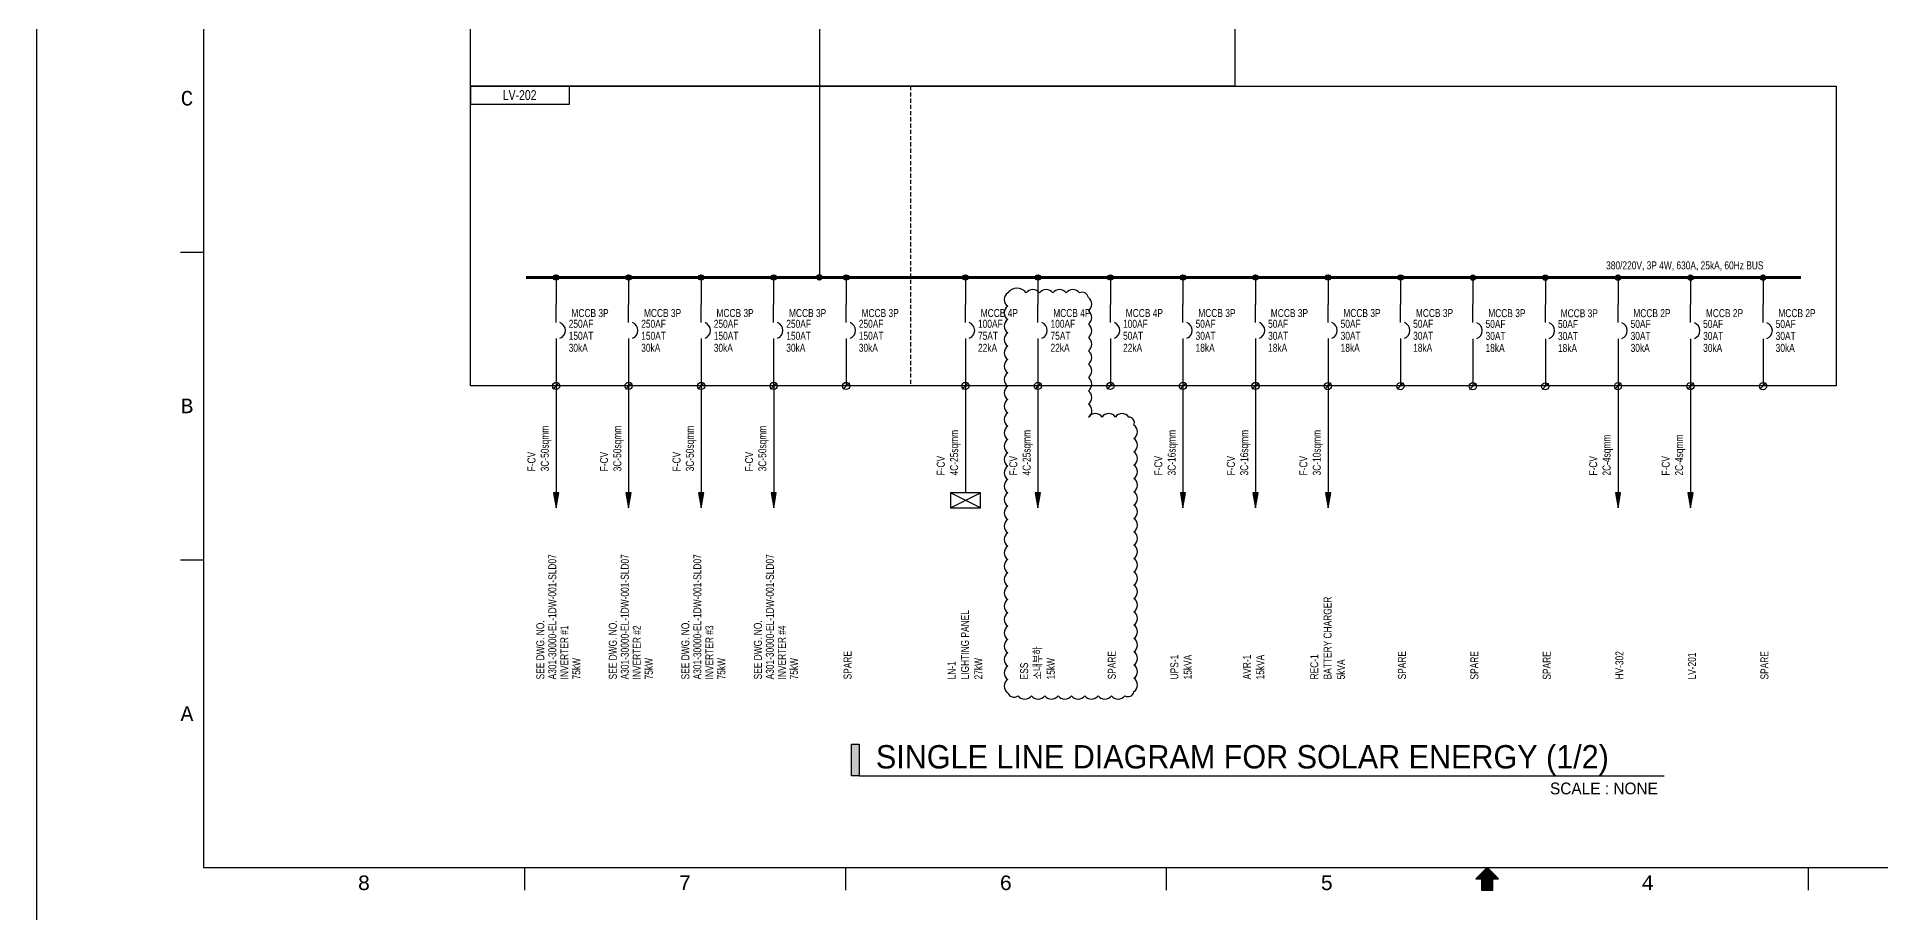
# Model space of a CAD drawing. Header units: feet. Extents: x 1 to 168002, y -59383 to 29717.
# Drawn here: x 42001 to 69643, y -29356 to -16220 of the extents above; entities that cross this region are included whole.
import ezdxf
from ezdxf.enums import TextEntityAlignment as Align
from ezdxf.lldxf.tags import DXFTag

# ---------------------------------------------------------------- set-up
doc = ezdxf.new("R2010")
doc.units = ezdxf.units.FT
doc.header["$LTSCALE"] = 50
doc.header["$MEASUREMENT"] = 0
doc.linetypes.add('CONTINU', pattern=[0])
doc.linetypes.add('HIDDEN2', pattern=[0.1875, 0.125, -0.0625])
doc.layers.get('0').update_dxf_attribs({"linetype": 'CONTINUOUS'})
for name, color, linetype in [('111$0$E-TEXT3', 4, 'CONTINUOUS'), ('BASE', 7, 'CONTINUOUS'), ('E-BUS', 6, 'CONTINUOUS'), ('E-PNL', 1, 'CEN50'), ('E-Pow', 4, 'CONTINUOUS'), ('E-SYM0', 3, 'CONTINUOUS'), ('E-SYM2', 3, 'CONTINUOUS'), ('E-Text-1', 2, 'CONTINUOUS'), ('E-Text-2', 4, 'CONTINUOUS'), ('REVISION-1', 1, 'CONTINUOUS')]:
    doc.layers.add(name, color=color, linetype=linetype)
doc.layers.add('Border', color=7, linetype='CONTINUOUS', lineweight=0)
doc.styles.add('TB-1$0$MONOTXT', font='monotxt_.ttf')
doc.styles.add('돋움', font='')
doc.styles.get('돋움').set_extended_font_data('Dotum')
tags = doc.linetypes.add('CEN50', pattern=[56, 50, -2, 2, -2]).pattern_tags.tags
tags[10:11] = [DXFTag(74, 4), DXFTag(75, 0), DXFTag(340, '0'), DXFTag(46, 1.0), DXFTag(50, 0.0), DXFTag(44, 0.0), DXFTag(45, 0.0)]
tags[8:9] = [DXFTag(74, 4), DXFTag(75, 0), DXFTag(340, '0'), DXFTag(46, 1.0), DXFTag(50, 0.0), DXFTag(44, 0.0), DXFTag(45, 0.0)]
tags[6:7] = [DXFTag(74, 4), DXFTag(75, 0), DXFTag(340, '0'), DXFTag(46, 1.0), DXFTag(50, 0.0), DXFTag(44, 0.0), DXFTag(45, 0.0)]
tags[4:5] = [DXFTag(74, 4), DXFTag(75, 0), DXFTag(340, '0'), DXFTag(46, 1.0), DXFTag(50, 0.0), DXFTag(44, 0.0), DXFTag(45, 0.0)]

# ---------------------------------------------------------------- blocks, each defined once
blk = doc.blocks.new('FORMAT')
at = {"layer": 'Border', "color": 0, "linetype": 'Continuous', "lineweight": 25}
for p, q in [((2500, 28700), (2500, 1000)), ((2156, 10233), (2500, 10233)), ((2156, 5617), (2500, 5617)), ((2500, 1000), (41000, 1000)), ((7312, 1000), (7312, 659)), ((12125, 1000), (12125, 659)), ((16937, 1000), (16937, 659)), ((21750, 1000), (21580, 830)), ((21580, 830), (21665, 830)), ((21584, 835), (21584, 830)), ((21594, 844), (21594, 830)), ((21604, 854), (21604, 830)), ((21614, 864), (21614, 830)), ((21623, 873), (21623, 830)), ((21633, 883), (21633, 830)), ((21643, 893), (21643, 830)), ((21652, 903), (21652, 830)), ((21662, 912), (21662, 830)), ((21665, 830), (21665, 659)), ((21672, 922), (21672, 659)), ((21682, 932), (21682, 659)), ((21691, 942), (21691, 659)), ((21701, 951), (21701, 659)), ((21711, 961), (21711, 659)), ((21720, 971), (21720, 659)), ((21730, 980), (21730, 659)), ((21740, 990), (21740, 659)), ((21920, 830), (21750, 1000)), ((21750, 1000), (21750, 659)), ((21759, 990), (21759, 659)), ((21769, 981), (21769, 659)), ((21779, 971), (21779, 659)), ((21789, 961), (21789, 659)), ((21798, 952), (21798, 659)), ((21808, 942), (21808, 659)), ((21818, 932), (21818, 659)), ((21827, 922), (21827, 659)), ((21835, 659), (21835, 830)), ((21835, 830), (21920, 830)), ((21837, 913), (21837, 830)), ((21847, 903), (21847, 830)), ((21857, 893), (21857, 830)), ((21866, 883), (21866, 830)), ((21876, 874), (21876, 830)), ((21886, 864), (21886, 830)), ((21895, 854), (21895, 830)), ((21905, 845), (21905, 830)), ((21915, 835), (21915, 830)), ((26562, 1000), (26562, 659)), ((21665, 659), (21835, 659))]:
    blk.add_line(p, q, dxfattribs=at)
blk.add_lwpolyline([(0, 0), (0, 29700), (42000, 29700), (42000, 0)], close=True, dxfattribs=at)
at = {"layer": 'Border', "color": 0, "linetype": 'Continuous', "lineweight": 25, "style": 'TB-1$0$MONOTXT'}
for s, p in [('C', (2156, 12542)), ('B', (2156, 7925)), ('A', (2156, 3308))]:
    blk.add_text(s, height=220, dxfattribs=at).set_placement(p, align=Align.MIDDLE_LEFT)
for s, p in [('8', (4905, 878)), ('7', (9718, 878)), ('6', (14530, 878)), ('5', (19343, 878)), ('4', (24155, 878))]:
    blk.add_text(s, height=219, dxfattribs=at).set_placement(p, align=Align.TOP_CENTER)
blk = doc.blocks.new('TITLE')
at = {"xscale": 0.01, "yscale": 0.01, "zscale": 0.01}
blk.add_blockref('FORMAT', (0, 0), dxfattribs=at)
blk = doc.blocks.new('A$C1F1908AF')
at = {"layer": 'E-Pow'}
h = blk.add_hatch(color=7, dxfattribs=at)
h.dxf.hatch_style = 1
h.paths.add_polyline_path([(500, 88), (0, 0), (500, -88)])
at = {"layer": 'E-Pow', "color": 7}
blk.add_lwpolyline([(500, 88), (0, 0), (500, -88)], close=True, dxfattribs=at)
blk = doc.blocks.new('A$C0AA126A4')
at = {"layer": 'E-SYM2'}
for p, q in [((5, -5), (-5, 0)), ((-5, -5), (5, 0))]:
    blk.add_line(p, q, dxfattribs=at)
blk.add_lwpolyline([(5, 0), (-5, 0), (-5, -5), (5, -5)], close=True, dxfattribs=at)
blk = doc.blocks.new('A$C004C2F88')
at = {"layer": 'E-SYM0'}
h = blk.add_hatch(dxfattribs=at)
h.set_pattern_fill('ANSI31', scale=0.1)
h.set_pattern_definition([(45, (-150.85967, -255), (-0.2245064, 0.2245064), [])])
edge = h.paths.add_edge_path()
edge.add_arc((0, 0), 0.9, 0, 360)
blk.add_circle((0, 0), 0.9, dxfattribs=at)

msp = doc.modelspace()

# ---------------------------------------------------------------- hatches: boundary and pattern name
at = {"layer": '111$0$E-TEXT3'}
msp.add_hatch(color=7, dxfattribs=at).paths.add_polyline_path([(54216.9, -26835.1), (54333.6, -26835.1), (54333.6, -27310.8), (54216.9, -27310.8)])

# ---------------------------------------------------------------- linework, layer by layer
at = {"color": 1}
msp.add_line((54333.6, -27310.8, 0.1), (66403.6, -27310.8, 0.1), dxfattribs=at)
at = {"layer": '111$0$E-TEXT3', "color": 7, "elevation": 0.1}
msp.add_lwpolyline([(54216.9, -26835.1), (54333.6, -26835.1), (54333.6, -27310.8), (54216.9, -27310.8)], close=True, dxfattribs=at)
at = {"layer": 'BASE', "color": 1, "linetype": 'HIDDEN2', "ltscale": 10}
msp.add_line((55104.2, -16959.3, 0.1), (55104.2, -21459.3, 0.1), dxfattribs=at)
at = {"layer": 'E-BUS', "const_width": 45, "elevation": 0.1}
msp.add_lwpolyline([(49337.1, -19829.9), (68456.3, -19829.9)], dxfattribs=at)
at = {"layer": 'E-PNL'}
for p, q in [((49739.9, -21507, 0.1), (49835.3, -21411.6, 0.1)), ((50827.4, -21507, 0.1), (50922.9, -21411.6, 0.1)), ((51915, -21507, 0.1), (52010.5, -21411.6, 0.1)), ((53002.6, -21507, 0.1), (53098, -21411.6, 0.1)), ((54090.2, -21507, 0.1), (54185.6, -21411.6, 0.1)), ((55877.7, -21507, 0.1), (55973.2, -21411.6, 0.1)), ((56965.3, -21507, 0.1), (57060.8, -21411.6, 0.1)), ((58052.9, -21507, 0.1), (58148.3, -21411.6, 0.1)), ((59140.5, -21507, 0.1), (59235.9, -21411.6, 0.1)), ((60228, -21507, 0.1), (60323.5, -21411.6, 0.1)), ((61313.8, -21508.9, 0.1), (61409.2, -21413.4, 0.1)), ((62401.3, -21508.9, 0.1), (62496.8, -21413.4, 0.1)), ((63487.1, -21510.7, 0.1), (63582.5, -21415.3, 0.1)), ((64572.8, -21512.6, 0.1), (64668.3, -21417.1, 0.1)), ((65664.2, -21508.7, 0.1), (65759.7, -21413.3, 0.1)), ((66751.8, -21508.7, 0.1), (66847.2, -21413.3, 0.1)), ((67839.4, -21508.7, 0.1), (67934.8, -21413.3, 0.1))]:
    msp.add_line(p, q, dxfattribs=at)
at = {"layer": 'E-PNL', "ltscale": 0.1, "elevation": 0.1}
for points in [[(48504.2, -11428.8), (59967.3, -11428.8), (59967.3, -16959.3), (48504.2, -16959.3)], [(48504.2, -16959.3), (68983.6, -16959.3), (68983.6, -21459.3), (48504.2, -21459.3)]]:
    msp.add_lwpolyline(points, close=True, dxfattribs=at)
at = {"layer": 'E-PNL', "elevation": 0.1}
msp.add_lwpolyline([(49987.9, -16959.3), (48504.2, -16959.3), (48504.2, -17229.3), (49987.9, -17229.3)], close=True, dxfattribs=at)
msp.add_lwpolyline([(49987.9, -16959.3), (48504.2, -16959.3), (48504.2, -17229.3), (49987.9, -17229.3)], close=True, dxfattribs=at)
at = {"layer": 'E-PNL'}
for centre in [(49787.6, -21459.3, 0.1), (50875.2, -21459.3, 0.1), (51962.7, -21459.3, 0.1), (53050.3, -21459.3, 0.1), (54137.9, -21459.3, 0.1), (55925.5, -21459.3, 0.1), (57013, -21459.3, 0.1), (58100.6, -21459.3, 0.1), (59188.2, -21459.3, 0.1), (60275.8, -21459.3, 0.1), (61361.5, -21461.2, 0.1), (62449.1, -21461.2, 0.1), (63534.8, -21463, 0.1), (64620.5, -21464.8, 0.1), (65711.9, -21461, 0.1), (66799.5, -21461, 0.1), (67887.1, -21461, 0.1)]:
    msp.add_circle(centre, 54, dxfattribs=at)
at = {"layer": 'E-Pow'}
for p, q in [((53735.7, -13708.6, 0.1), (53735.7, -19829.9, 0.1)), ((49787.6, -19831.6, 0.1), (49787.6, -20235.1, 0.1)), ((50875.2, -19831.6, 0.1), (50875.2, -20235.1, 0.1)), ((51962.7, -19831.6, 0.1), (51962.7, -20235.1, 0.1)), ((53050.3, -19831.6, 0.1), (53050.3, -20235.1, 0.1)), ((54137.9, -19831.6, 0.1), (54137.9, -20235.1, 0.1)), ((55925.5, -19831.6, 0.1), (55925.5, -20235.1, 0.1)), ((57013, -19831.6, 0.1), (57013, -20235.1, 0.1)), ((58100.6, -19831.6, 0.1), (58100.6, -20235.1, 0.1)), ((59188.2, -19831.6, 0.1), (59188.2, -20235.1, 0.1)), ((60275.8, -19831.6, 0.1), (60275.8, -20235.1, 0.1)), ((61363.3, -19831.6, 0.1), (61363.3, -20235.1, 0.1)), ((62450.9, -19831.6, 0.1), (62450.9, -20235.1, 0.1)), ((63536.6, -19833.4, 0.1), (63536.6, -20236.9, 0.1)), ((64622.4, -19835.2, 0.1), (64622.4, -20238.8, 0.1)), ((65711.9, -19833.3, 0.1), (65711.9, -20236.8, 0.1)), ((66799.5, -19833.3, 0.1), (66799.5, -20236.8, 0.1)), ((67887.1, -19833.3, 0.1), (67887.1, -20236.8, 0.1)), ((49787.7, -21459.2, 0.1), (49787.7, -23063.2, 0.1)), ((50875.3, -21459.2, 0.1), (50875.3, -23063.2, 0.1)), ((51962.9, -21459.2, 0.1), (51962.9, -23063.2, 0.1)), ((53050.4, -21459.2, 0.1), (53050.4, -23063.2, 0.1)), ((55925.6, -21459.2, 0.1), (55925.6, -23063.2, 0.1)), ((57013.2, -21459.2, 0.1), (57013.2, -23063.2, 0.1)), ((59188.3, -21459.2, 0.1), (59188.3, -23063.2, 0.1)), ((60275.9, -21459.2, 0.1), (60275.9, -23063.2, 0.1)), ((61363.5, -21459.2, 0.1), (61363.5, -23063.2, 0.1)), ((65712.1, -21460.9, 0.1), (65712.1, -23064.9, 0.1)), ((66799.6, -21460.9, 0.1), (66799.6, -23064.9, 0.1))]:
    msp.add_line(p, q, dxfattribs=at)
at = {"layer": 'E-SYM0'}
for p, q in [((49787.6, -20505.1, 0.1), (49787.6, -20235.1, 0.1)), ((50875.2, -20505.1, 0.1), (50875.2, -20235.1, 0.1)), ((51962.7, -20505.1, 0.1), (51962.7, -20235.1, 0.1)), ((53050.3, -20505.1, 0.1), (53050.3, -20235.1, 0.1)), ((54137.9, -20505.1, 0.1), (54137.9, -20235.1, 0.1)), ((55925.5, -20505.1, 0.1), (55925.5, -20235.1, 0.1)), ((57013, -20505.1, 0.1), (57013, -20235.1, 0.1)), ((58100.6, -20505.1, 0.1), (58100.6, -20235.1, 0.1)), ((59188.2, -20505.1, 0.1), (59188.2, -20235.1, 0.1)), ((60275.8, -20505.1, 0.1), (60275.8, -20235.1, 0.1)), ((61363.3, -20505.1, 0.1), (61363.3, -20235.1, 0.1)), ((62450.9, -20505.1, 0.1), (62450.9, -20235.1, 0.1)), ((63536.6, -20506.9, 0.1), (63536.6, -20236.9, 0.1)), ((64622.4, -20508.8, 0.1), (64622.4, -20238.8, 0.1)), ((65711.9, -20506.8, 0.1), (65711.9, -20236.8, 0.1)), ((66799.5, -20506.8, 0.1), (66799.5, -20236.8, 0.1)), ((67887.1, -20506.8, 0.1), (67887.1, -20236.8, 0.1)), ((49787.6, -20748.1, 0.1), (49787.6, -21459.3, 0.1)), ((50875.2, -20748.1, 0.1), (50875.2, -21459.3, 0.1)), ((51962.7, -20748.1, 0.1), (51962.7, -21459.3, 0.1)), ((53050.3, -20748.1, 0.1), (53050.3, -21459.3, 0.1)), ((54137.9, -20748.1, 0.1), (54137.9, -21459.3, 0.1)), ((55925.5, -20748.1, 0.1), (55925.5, -21459.3, 0.1)), ((57013, -20748.1, 0.1), (57013, -21459.3, 0.1)), ((58100.6, -20748.1, 0.1), (58100.6, -21459.3, 0.1)), ((59188.2, -20748.1, 0.1), (59188.2, -21459.3, 0.1)), ((60275.8, -20748.1, 0.1), (60275.8, -21459.3, 0.1)), ((61363.3, -20748.1, 0.1), (61363.3, -21459.3, 0.1)), ((62450.9, -20748.1, 0.1), (62450.9, -21459.3, 0.1)), ((63536.6, -20749.9, 0.1), (63536.6, -21461.2, 0.1)), ((64622.4, -20751.8, 0.1), (64622.4, -21463, 0.1)), ((65711.9, -20749.8, 0.1), (65711.9, -21461, 0.1)), ((66799.5, -20749.8, 0.1), (66799.5, -21461, 0.1)), ((67887.1, -20749.8, 0.1), (67887.1, -21461, 0.1))]:
    msp.add_line(p, q, dxfattribs=at)
for centre in [(49801.1, -20626.6, 0.1), (50888.7, -20626.6, 0.1), (51976.2, -20626.6, 0.1), (53063.8, -20626.6, 0.1), (54151.4, -20626.6, 0.1), (55939, -20626.6, 0.1), (57026.5, -20626.6, 0.1), (58114.1, -20626.6, 0.1), (59201.7, -20626.6, 0.1), (60289.3, -20626.6, 0.1), (61376.8, -20626.6, 0.1), (62464.4, -20626.6, 0.1), (63550.1, -20628.4, 0.1), (64635.9, -20630.3, 0.1), (65725.4, -20628.3, 0.1), (66813, -20628.3, 0.1), (67900.6, -20628.3, 0.1)]:
    msp.add_arc(centre, 126, 290.92483, 69.07517, dxfattribs=at)
at = {"layer": 'REVISION-1', "ltscale": 100, "elevation": 0.1}
msp.add_lwpolyline([(56559.4, -20063, 0.5205671), (56559.4, -20263, 0.5205671), (56559.4, -20463, 0.5205671), (56559.4, -20663, 0.5205671), (56559.4, -20863, 0.5205671), (56559.4, -21063, 0.5205671), (56559.4, -21263, 0.5205671), (56559.4, -21463, 0.5205671), (56559.4, -21663, 0.5205671), (56559.4, -21863, 0.5205671), (56559.4, -22063, 0.5205671), (56559.4, -22263, 0.5205671), (56559.4, -22463, 0.5205671), (56559.4, -22663, 0.5205671), (56559.4, -22863, 0.5205671), (56559.4, -23063, 0.5205671), (56559.4, -23263, 0.5205671), (56559.4, -23463, 0.5205671), (56559.4, -23663, 0.5205671), (56559.4, -23863, 0.5205671), (56559.4, -24063, 0.5205671), (56559.4, -24263, 0.5205671), (56559.4, -24463, 0.5205671), (56559.4, -24663, 0.5205671), (56559.4, -24863, 0.5205671), (56559.4, -25063, 0.5205671), (56559.4, -25263, 0.5205671), (56559.4, -25463, 0.5205671), (56559.4, -25663, 0.5205671), (56559.4, -25863, 0.5205671), (56559.4, -26063, 0.5205671), (56714.6, -26107.8, 0.5205671), (56914.6, -26107.8, 0.5205671), (57114.6, -26107.8, 0.5205671), (57314.6, -26107.8, 0.5205671), (57514.6, -26107.8, 0.5205671), (57714.6, -26107.8, 0.5205671), (57914.6, -26107.8, 0.5205671), (58114.6, -26107.8, 0.5205671), (58314.6, -26107.8, 0.5205671), (58453.4, -26046.6, 0.5205671), (58453.4, -25846.6, 0.5205671), (58453.4, -25646.6, 0.5205671), (58453.4, -25446.6, 0.5205671), (58453.4, -25246.6, 0.5205671), (58453.4, -25046.6, 0.5205671), (58453.4, -24846.6, 0.5205671), (58453.4, -24646.6, 0.5205671), (58453.4, -24446.6, 0.5205671), (58453.4, -24246.6, 0.5205671), (58453.4, -24046.6, 0.5205671), (58453.4, -23846.6, 0.5205671), (58453.4, -23646.6, 0.5205671), (58453.4, -23446.6, 0.5205671), (58453.4, -23246.6, 0.5205671), (58453.4, -23046.6, 0.5205671), (58453.4, -22846.6, 0.5205671), (58453.4, -22646.6, 0.5205671), (58453.4, -22446.6, 0.5205671), (58453.4, -22246.6, 0.5205671), (58453.4, -22046.6, 0.5205671), (58374, -21925.9, 0.5205671), (58174, -21925.9, 0.5205671), (57974, -21925.9, 0.5205671), (57774, -21925.9, 0.5205671), (57769.2, -21730.8, 0.5205671), (57769.2, -21530.8, 0.5205671), (57769.2, -21330.8, 0.5205671), (57769.2, -21130.8, 0.5205671), (57769.2, -20930.8, 0.5205671), (57769.2, -20730.8, 0.5205671), (57769.2, -20530.8, 0.5205671), (57769.2, -20330.8, 0.5205671), (57769.2, -20130.8, 0.5205671), (57637, -20063, 0.5205671), (57437, -20063, 0.5205671), (57237, -20063, 0.5205671), (57037, -20063, 0.5205671), (56837, -20063, 0.5205671)], format="xyb", close=True, dxfattribs=at)

# ---------------------------------------------------------------- block references
at = {"color": 7, "linetype": 'CONTINU', "ltscale": 100, "xscale": 100, "yscale": 100, "zscale": 100}
msp.add_blockref('TITLE', (42001.4, -29683.3, 0.1), dxfattribs=at)
at = {"layer": 'E-PNL', "xscale": 45.00023775635822, "yscale": 45.00023775635822, "zscale": 45.00023775635822}
for p in [(49787.6, -19831.6, 0.1), (50875.2, -19831.6, 0.1), (51962.7, -19831.6, 0.1), (53050.3, -19831.6, 0.1), (53050.3, -19831.6, 0.1), (53735.7, -19829.9, 0.1), (53735.7, -19829.9, 0.1), (54137.9, -19831.6, 0.1), (54137.9, -19831.6, 0.1), (55925.5, -19831.6, 0.1), (57013, -19831.6, 0.1), (58100.6, -19831.6, 0.1), (59188.2, -19831.6, 0.1), (60275.8, -19831.6, 0.1), (61363.3, -19831.6, 0.1), (62450.9, -19831.6, 0.1), (63536.6, -19833.4, 0.1), (64622.4, -19835.2, 0.1), (65711.9, -19833.3, 0.1), (66799.5, -19833.3, 0.1), (67887.1, -19833.3, 0.1)]:
    msp.add_blockref('A$C004C2F88', p, dxfattribs=at)
at = {"layer": 'E-SYM0', "xscale": 0.4500023775635821, "yscale": 0.4500023775635821, "zscale": 0.4500023775635821, "rotation": 90}
for p in [(49787.7, -23288.2, 0.1), (50875.3, -23288.2, 0.1), (51962.9, -23288.2, 0.1), (53050.4, -23288.2, 0.1), (57013.2, -23288.2, 0.1), (59188.3, -23288.2, 0.1), (60275.9, -23288.2, 0.1), (61363.5, -23288.2, 0.1), (65712.1, -23289.9, 0.1), (66799.6, -23289.9, 0.1)]:
    msp.add_blockref('A$C1F1908AF', p, dxfattribs=at)
at = {"layer": 'E-SYM2', "xscale": 45.00023775635822, "yscale": 45.00023775635822, "zscale": 45.00023775635822}
msp.add_blockref('A$C0AA126A4', (55925.6, -23063.2, 0.1), dxfattribs=at)

# ---------------------------------------------------------------- texts
at = {"color": 3, "style": '돋움'}
msp.add_text('SINGLE LINE DIAGRAM FOR SOLAR ENERGY (1/2)', height=350, dxfattribs=at).set_placement((54583.6, -27023.7, 0.1), align=Align.MIDDLE_LEFT)
at = {"color": 7, "style": '돋움'}
msp.add_text('SCALE : NONE', height=176.54, dxfattribs=at).set_placement((66309.1, -27411, 0.1), align=Align.TOP_RIGHT)
at = {"layer": 'E-Text-1', "style": '돋움', "width": 0.8}
msp.add_text('LV-202', height=150, dxfattribs=at).set_placement((49240.7, -17094.3, 0.1), align=Align.MIDDLE_CENTER)
for s, p in [('MCCB 3P', (50575.5, -20364.8, 0.1)), ('MCCB 3P', (51663.1, -20364.8, 0.1)), ('MCCB 3P', (52750.7, -20364.8, 0.1)), ('MCCB 3P', (53838.3, -20364.8, 0.1)), ('MCCB 3P', (54925.8, -20364.8, 0.1)), ('MCCB 4P', (56713.4, -20364.8, 0.1)), ('MCCB 4P', (57801, -20364.8, 0.1)), ('MCCB 4P', (58888.6, -20364.8, 0.1)), ('MCCB 3P', (59976.1, -20364.8, 0.1)), ('MCCB 3P', (61063.7, -20364.8, 0.1)), ('MCCB 3P', (62151.3, -20364.8, 0.1)), ('MCCB 3P', (63238.9, -20364.8, 0.1)), ('MCCB 3P', (64324.6, -20366.6, 0.1)), ('MCCB 3P', (65410.3, -20368.4, 0.1)), ('MCCB 2P', (66499.9, -20366.5, 0.1)), ('MCCB 2P', (67587.5, -20366.5, 0.1)), ('MCCB 2P', (68675, -20366.5, 0.1))]:
    msp.add_text(s, height=120, dxfattribs=at).set_placement(p, align=Align.MIDDLE_RIGHT)
for s, p in [('250AF', (49976.7, -20526.2, 0.1)), ('150AT', (49976.7, -20706.2, 0.1)), ('250AF', (51064.3, -20526.2, 0.1)), ('150AT', (51064.3, -20706.2, 0.1)), ('250AF', (52151.9, -20526.2, 0.1)), ('150AT', (52151.9, -20706.2, 0.1)), ('250AF', (53239.5, -20526.2, 0.1)), ('150AT', (53239.5, -20706.2, 0.1)), ('250AF', (54327, -20526.2, 0.1)), ('150AT', (54327, -20706.2, 0.1)), ('75AT', (56114.6, -20706.2, 0.1)), ('100AF', (56114.6, -20526.2, 0.1)), ('75AT', (57202.2, -20706.2, 0.1)), ('100AF', (57202.2, -20526.2, 0.1)), ('50AT', (58289.8, -20706.2, 0.1)), ('100AF', (58289.8, -20526.2, 0.1)), ('30AT', (59377.3, -20706.2, 0.1)), ('50AF', (59377.3, -20526.2, 0.1)), ('30AT', (60464.9, -20706.2, 0.1)), ('50AF', (60464.9, -20526.2, 0.1)), ('30AT', (61552.5, -20706.2, 0.1)), ('50AF', (61552.5, -20526.2, 0.1)), ('30AT', (62640.1, -20706.2, 0.1)), ('50AF', (62640.1, -20526.2, 0.1)), ('30AT', (63725.8, -20708, 0.1)), ('50AF', (63725.8, -20528, 0.1)), ('30AT', (64811.5, -20709.9, 0.1)), ('50AF', (64811.5, -20529.9, 0.1)), ('30AT', (65901.1, -20707.9, 0.1)), ('50AF', (65901.1, -20527.9, 0.1)), ('30AT', (66988.7, -20707.9, 0.1)), ('50AF', (66988.7, -20527.9, 0.1)), ('30AT', (68076.2, -20707.9, 0.1)), ('50AF', (68076.2, -20527.9, 0.1)), ('30kA', (49976.7, -20886.2, 0.1)), ('30kA', (51064.3, -20886.2, 0.1)), ('30kA', (52151.9, -20886.2, 0.1)), ('30kA', (53239.5, -20886.2, 0.1)), ('30kA', (54327, -20886.2, 0.1)), ('22kA', (56114.6, -20886.2, 0.1)), ('22kA', (57202.2, -20886.2, 0.1)), ('22kA', (58289.8, -20886.2, 0.1)), ('18kA', (59377.3, -20886.2, 0.1)), ('18kA', (60464.9, -20886.2, 0.1)), ('18kA', (61552.5, -20886.2, 0.1)), ('18kA', (62640.1, -20886.2, 0.1)), ('18kA', (63725.8, -20888, 0.1)), ('18kA', (64811.5, -20889.9, 0.1)), ('30kA', (65901.1, -20887.9, 0.1)), ('30kA', (66988.7, -20887.9, 0.1)), ('30kA', (68076.2, -20887.9, 0.1))]:
    msp.add_text(s, height=120, dxfattribs=at).set_placement(p, align=Align.MIDDLE_LEFT)
for s, p in [('3C-50sqmm', (49618.3, -22740.6, 0.1)), ('3C-50sqmm', (50705.9, -22740.6, 0.1)), ('3C-50sqmm', (51793.5, -22740.6, 0.1)), ('3C-50sqmm', (52881, -22740.6, 0.1)), ('4C-25sqmm', (55756.3, -22802.3, 0.1)), ('4C-25sqmm', (56843.9, -22802.3, 0.1)), ('3C-16sqmm', (59019.1, -22802.3, 0.1)), ('3C-16sqmm', (60106.6, -22802.3, 0.1)), ('3C-10sqmm', (61194.2, -22802.3, 0.1)), ('2C-4sqmm', (65540.2, -22804, 0.1)), ('2C-4sqmm', (66627.8, -22804, 0.1)), ('F-CV', (49418.3, -22740.6, 0.1)), ('F-CV', (50505.9, -22740.6, 0.1)), ('F-CV', (51593.5, -22740.6, 0.1)), ('F-CV', (52681, -22740.6, 0.1)), ('F-CV', (55556.3, -22802.3, 0.1)), ('F-CV', (56643.9, -22802.3, 0.1)), ('F-CV', (58819.1, -22802.3, 0.1)), ('F-CV', (59906.6, -22802.3, 0.1)), ('F-CV', (60994.2, -22802.3, 0.1)), ('F-CV', (65340.2, -22804, 0.1)), ('F-CV', (65340.2, -22804, 0.1)), ('F-CV', (66427.8, -22804, 0.1)), ('A301-30000-EL-1DW-001-SLD07', (49730.7, -25862.6, 0.1)), ('A301-30000-EL-1DW-001-SLD07', (50818.2, -25862.6, 0.1)), ('A301-30000-EL-1DW-001-SLD07', (51905.8, -25862.6, 0.1)), ('A301-30000-EL-1DW-001-SLD07', (52993.4, -25862.6, 0.1)), ('LIGHTING PANEL', (55918.9, -25862.6, 0.1)), ('BATTERY CHARGER', (61356.8, -25862.6, 0.1)), ('SEE DWG. NO. ', (49550.7, -25862.6, 0.1)), ('INVERTER #1', (49910.7, -25862.6, 0.1)), ('SEE DWG. NO. ', (50638.2, -25862.6, 0.1)), ('INVERTER #2', (50998.2, -25862.6, 0.1)), ('SEE DWG. NO. ', (51725.8, -25862.6, 0.1)), ('INVERTER #3', (52085.8, -25862.6, 0.1)), ('SEE DWG. NO. ', (52813.4, -25862.6, 0.1)), ('INVERTER #4', (53173.4, -25862.6, 0.1)), ('소내부하', (57006.5, -25862.6, 0.1)), ('75kW', (50090.7, -25862.6, 0.1)), ('75kW', (51178.2, -25862.6, 0.1)), ('75kW', (52265.8, -25862.6, 0.1)), ('75kW', (53353.4, -25862.6, 0.1)), ('SPARE', (54158.7, -25862.6, 0.1)), ('LN-1', (55718.9, -25862.6, 0.1)), ('27kW', (56118.9, -25862.6, 0.1)), ('ESS', (56806.5, -25862.6, 0.1)), ('15kW', (57206.5, -25862.6, 0.1)), ('SPARE', (58121.4, -25862.6, 0.1)), ('UPS-1', (59059, -25862.6, 0.1)), ('15kVA', (59259, -25862.6, 0.1)), ('AVR-1', (60146.6, -25862.6, 0.1)), ('15kVA', (60346.6, -25862.6, 0.1)), ('REC-1', (61156.8, -25862.6, 0.1)), ('5kVA', (61556.8, -25862.6, 0.1)), ('SPARE', (62471.7, -25862.6, 0.1)), ('SPARE', (63557.4, -25864.5, 0.1)), ('SPARE', (64643.2, -25866.3, 0.1)), ('HV-302', (65732.7, -25864.3, 0.1)), ('LV-201', (66820.3, -25864.3, 0.1)), ('SPARE', (67907.9, -25864.3, 0.1))]:
    msp.add_text(s, height=120, rotation=90, dxfattribs=at).set_placement(p, align=Align.MIDDLE_LEFT)
at = {"layer": 'E-Text-2', "style": '돋움', "width": 0.8}
msp.add_text('380/220V, 3P 4W, 630A, 25kA, 60Hz BUS', height=120, dxfattribs=at).set_placement((65533.8, -19649.7, 0.1), align=Align.MIDDLE_LEFT)

doc.saveas('drawing.dxf')
